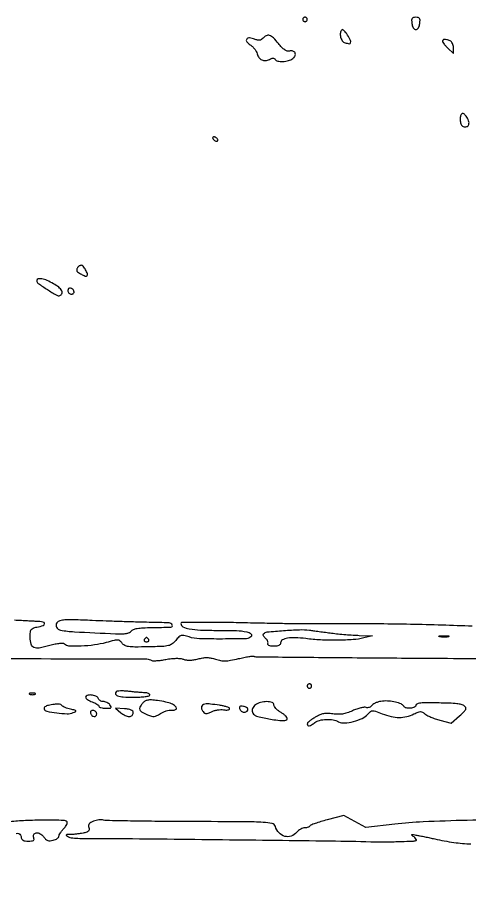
# Model space of a CAD drawing. Extents: x 0 to 5034, y 0 to 2560.
# Drawn here: x 4059.2 to 4263.3, y 2170.1 to 2560 of the extents above; entities that cross this region are included whole.
import ezdxf

# ---------------------------------------------------------------- set-up
doc = ezdxf.new("R2010")
doc.units = 0

msp = doc.modelspace()

# ---------------------------------------------------------------- linework, layer by layer
for points in [[(4188, 2559, 0.099038), (4188.076342, 2558.618362, 0.097945), (4188.29375, 2558.29375, 0.097945), (4188.618362, 2558.076342, 0.099038), (4189, 2558, 0.099038), (4189.381638, 2558.076342, 0.097945), (4189.70625, 2558.29375, 0.097945), (4189.923658, 2558.618362, 0.099038), (4190, 2559, 0.099038), (4189.923658, 2559.381638, 0.097945), (4189.70625, 2559.70625, 0.097945), (4189.381638, 2559.923658, 0.099038), (4189, 2560, 0.099038), (4188.618362, 2559.923658, 0.097945), (4188.29375, 2559.70625, 0.097945), (4188.076342, 2559.381638, 0.099038)], [(4237.183578, 2557.25, 0.045313), (4237.414852, 2556.138371, 0.072136), (4237.827559, 2555.26107, 0.093669), (4238.373791, 2554.698343, 0.154584), (4239, 2554.5, 0.154584), (4239.626209, 2554.698343, 0.093669), (4240.172441, 2555.26107, 0.072136), (4240.585148, 2556.138371, 0.045313), (4240.816422, 2557.25, 0.030541), (4240.893315, 2558.686008, 0.145046), (4240.656128, 2559.46475, 0.189807), (4240.07573, 2559.872056, 0.05926), (4239, 2560, 0.05926), (4237.92427, 2559.872056, 0.189807), (4237.343872, 2559.46475, 0.145046), (4237.106685, 2558.686008, 0.030541)], [(4205.663076, 2554.329743, 0.161638), (4204.96891, 2552.945724, 0.095572), (4205.055054, 2551.08148, 0.095708), (4205.827989, 2549.38529, 0.162677), (4207.075361, 2548.476082, 0.045401), (4208.893276, 2548.076062, 0.357504), (4209.573495, 2548.50332, 0.200115), (4209.496261, 2549.578014, 0.019909), (4208.216963, 2551.88363, 0.023723), (4207.444284, 2553.028173, 0.041448), (4206.686799, 2553.884716, 0.054975), (4206.045735, 2554.376122, 0.345199)], [(4170.044983, 2550.554202, -0.075829), (4169.328621, 2549.917358, -0.113905), (4168.545851, 2549.632952, -0.088862), (4167.576092, 2549.686916, -0.03263), (4166.259699, 2550.091362, 0.061436), (4163.947968, 2550.658562, 0.264174), (4162.690594, 2550.128938, 0.348582), (4162.70825, 2548.96993, 0.076323), (4164.2979, 2547.540464, -0.046797), (4165.302467, 2546.738746, -0.03566), (4166.244095, 2545.691653, -0.036563), (4166.990469, 2544.572167, -0.06736), (4167.39617, 2543.557667, 0.092906), (4168.204433, 2541.80079, 0.13274), (4169.520714, 2540.713545, 0.134322), (4171.193081, 2540.444672, 0.096236), (4173.011754, 2541.00629, -0.037655), (4173.870517, 2541.385803, -0.085782), (4174.566947, 2541.505137, -0.122215), (4175.105303, 2541.370727, -0.133111), (4175.498329, 2541.002704, 0.212495), (4176.674965, 2540.200381, 0.055825), (4179.005588, 2540.041271, 0.054325), (4181.53868, 2540.429069, 0.092996), (4183.461646, 2541.348296, 0.121418), (4184.50547, 2542.59319, 0.222686), (4184.528669, 2543.889323, 0.229775), (4183.554745, 2544.707589, 0.126374), (4181.963272, 2544.700646, -0.14404), (4180.967719, 2544.730854, -0.072293), (4179.830765, 2545.295261, -0.050408), (4178.530788, 2546.403268, -0.021822), (4177.029008, 2548.113528, 0.026874), (4174.739157, 2550.66875, 0.113023), (4173.006244, 2551.758312, 0.195692), (4171.506932, 2551.682832, 0.110768)], [(4251, 2549.174314, 0.148512), (4251.136976, 2548.723325, 0.019347), (4251.734375, 2547.901264, 0.021145), (4252.542642, 2546.959761, 0.016233), (4253.5, 2546), (4256, 2543.651372), (4256, 2546.218697, 0.056782), (4255.882668, 2547.248551, 0.058921), (4255.536862, 2548.212048, 0.065327), (4255.02544, 2548.971326, 0.120873), (4254.418213, 2549.393011, 0.027984), (4252.953108, 2549.863057, 0.079767), (4251.890038, 2549.964679, 0.157329), (4251.254947, 2549.713961, 0.224329)], [(4259.722552, 2516.389218, 0.157396), (4259.084222, 2515.142376, 0.06995), (4259.044503, 2513.274825, 0.071873), (4259.511562, 2511.532487, 0.202445), (4260.402234, 2510.67589, 0.161566), (4261.968379, 2510.603728, 0.261208), (4262.887067, 2511.522271, 0.156472), (4262.823295, 2513.295466, 0.07137), (4261.722552, 2515.364755, 0.045094), (4261.180526, 2515.980887, 0.071568), (4260.608104, 2516.386335, 0.100921), (4260.097092, 2516.528986, 0.217449)], [(4147.5, 2505, 0.064269), (4147.810561, 2504.617474, 0.051777), (4148.230237, 2504.29375, 0.053414), (4148.689814, 2504.073533, 0.085235), (4149.118034, 2504, 0.117858), (4149.449529, 2504.079239, 0.186277), (4149.642737, 2504.29375, 0.154201), (4149.661825, 2504.617617, 0.076764), (4149.5, 2505, 0.064269), (4149.189439, 2505.382526, 0.051777), (4148.769763, 2505.70625, 0.053414), (4148.310186, 2505.926467, 0.085235), (4147.881966, 2506, 0.117858), (4147.550471, 2505.920761, 0.186277), (4147.357263, 2505.70625, 0.154201), (4147.338175, 2505.382383, 0.076764)], [(4086.666667, 2447.333333, 0.051406), (4086.411474, 2447.019481, 0.038232), (4086.195833, 2446.628044, 0.039038), (4086.048289, 2446.222672, 0.067862), (4086, 2445.868517, 0.238108), (4086.423155, 2445.030318, 0.034545), (4088.086092, 2443.972128, 0.033927), (4089.858516, 2443.159642, 0.294983), (4090.666667, 2443.333333, 0.294983), (4090.840358, 2444.141484, 0.033927), (4090.027872, 2445.913908, 0.034545), (4088.969682, 2447.576845, 0.238108), (4088.131483, 2448, 0.067862), (4087.777328, 2447.951711, 0.039038), (4087.371956, 2447.804167, 0.038232), (4086.980519, 2447.588526, 0.051406)], [(4068, 2441.094236, 0.242679), (4068.635996, 2439.861046, 0.010743), (4072.7414, 2437.070408, 0.011312), (4076.951259, 2434.472509, 0.216287), (4078.447743, 2434.315914, 0.229357), (4079.346276, 2435.191853, 0.215233), (4079.247561, 2436.474966, 0.099462), (4077.896937, 2438.081574, 0.039563), (4075.5, 2439.701734, 0.027279), (4072.613704, 2441.134473, 0.055717), (4070.197233, 2441.86848, 0.100494), (4068.600631, 2441.841753, 0.351978)], [(4082, 2436.583333, 0.099038), (4082.120875, 2435.979073, 0.097945), (4082.465104, 2435.465104, 0.097945), (4082.979073, 2435.120875, 0.099038), (4083.583333, 2435, 0.077096), (4084.158616, 2435.089234, 0.119977), (4084.585286, 2435.348828, 0.144529), (4084.795817, 2435.735738, 0.134046), (4084.770833, 2436.1875, 0.113253), (4084.122932, 2437.250696, 0.165501), (4083.153639, 2437.742973, 0.244413), (4082.346973, 2437.459866, 0.190724)], [(4077.062293, 2286.575058, 0.308661), (4076.876721, 2284.605812, 0.224033), (4078.718434, 2283.276483, 0.033066), (4084.942376, 2282.536702, 0.002054), (4103.5, 2281.643572, 0.013644), (4106.401979, 2281.595113, 0.039879), (4108.394238, 2281.775512, 0.060987), (4109.756872, 2282.184873, 0.129052), (4110.614727, 2282.864998, -0.145293), (4111.567939, 2283.572439, -0.045022), (4113.312006, 2284.036247, -0.029904), (4115.928762, 2284.325644, -0.009599), (4119.836933, 2284.447452, 0.006049), (4128.531865, 2284.656657, 0.537506), (4129.09937, 2285.58594, 0.280058), (4127.687631, 2286.524066, 0.005618), (4118.741754, 2286.784926, -0.002391), (4113.40393, 2286.906098, -0.001137), (4106.534052, 2287.110557, -0.001127), (4099.353771, 2287.356806, -0.0016), (4092.969911, 2287.610613, 0.00317), (4084.623239, 2287.916217, 0.023821), (4080.670308, 2287.847531, 0.054018), (4078.400992, 2287.45112, 0.15042)], [(4201, 2281.922465, 0.007815), (4203.924528, 2281.583278, 0.004907), (4207.353125, 2281.273797, 0.004925), (4210.734526, 2281.035495, 0.008974), (4213.5, 2280.91772), (4219.5, 2280.770002), (4215.5, 2279.740023, -0.045708), (4210.789112, 2278.976554, -0.014328), (4203.639691, 2278.685691, -0.014709), (4195.987174, 2278.818932, -0.022167), (4189.345775, 2279.42599, 0.02319), (4184.610711, 2279.849036, 0.05318), (4181.041423, 2279.621996, 0.086118), (4178.781328, 2278.81846, 0.270682), (4178, 2277.480948, -0.158023), (4177.792275, 2276.840098, -0.12467), (4177.2295, 2276.370077, -0.079964), (4176.276409, 2276.087548, -0.03216), (4174.916667, 2276, -0.027417), (4173.591454, 2276.072721, -0.082521), (4172.722641, 2276.317208, -0.161473), (4172.298711, 2276.719456, -0.206981), (4172.254438, 2277.25, 0.124747), (4172.29786, 2277.814797, 0.069485), (4172.085897, 2278.475983, 0.062353), (4171.664481, 2279.128381, 0.059551), (4171.089343, 2279.668239, -0.057766), (4170.543732, 2280.176743, -0.085858), (4170.212161, 2280.737638, -0.113398), (4170.140314, 2281.259716, -0.175195), (4170.330618, 2281.668239, -0.174036), (4171.959713, 2282.441886, -0.005599), (4179.322451, 2283.088089, -0.011054), (4186.496849, 2283.477583, -0.041414), (4191, 2283.249295, 0.000284), (4192.782739, 2283.01103, 0.000096), (4195.38125, 2282.665745, 0.000095), (4198.254788, 2282.285033, 0.000109)], [(4116.5, 2279, 0.146489), (4116.397987, 2278.620597, 0.191582), (4116.538811, 2278.29375, 0.134005), (4116.925364, 2278.072951, 0.063222), (4117.5, 2278, 0.063222), (4118.074636, 2278.072951, 0.134005), (4118.461189, 2278.29375, 0.191582), (4118.602013, 2278.620597, 0.146489), (4118.5, 2279, 0.025622), (4118.235369, 2279.382847, 0.032351), (4117.951311, 2279.70625, 0.033983), (4117.686704, 2279.937141, 0.163822), (4117.5, 2280, 0.163822), (4117.313296, 2279.937141, 0.033983), (4117.048689, 2279.70625, 0.032351), (4116.764631, 2279.382847, 0.025622)], [(4253.761659, 2280.31292, -0.041951), (4252.934218, 2280.169017, -0.020826), (4251.869594, 2280.119272, -0.020511), (4250.754739, 2280.159391, -0.028254), (4249.761659, 2280.292739, -0.082665), (4249.319562, 2280.45659, -0.67161), (4249.339362, 2280.605813, -0.053901), (4250.071102, 2280.715166, -0.008901), (4251.5, 2280.747817, -0.009782), (4252.938425, 2280.726931, -0.038992), (4253.814362, 2280.62839, -0.417468), (4253.916221, 2280.476221, -0.285845)], [(4190, 2258, 0.099038), (4190.076342, 2257.618362, 0.097945), (4190.29375, 2257.29375, 0.097945), (4190.618362, 2257.076342, 0.099038), (4191, 2257, 0.099038), (4191.381638, 2257.076342, 0.097945), (4191.70625, 2257.29375, 0.097945), (4191.923658, 2257.618362, 0.099038), (4192, 2258, 0.099038), (4191.923658, 2258.381638, 0.097945), (4191.70625, 2258.70625, 0.097945), (4191.381638, 2258.923658, 0.099038), (4191, 2259, 0.099038), (4190.618362, 2258.923658, 0.097945), (4190.29375, 2258.70625, 0.097945), (4190.076342, 2258.381638, 0.099038)], [(4064.75, 2254.337719, 0.057986), (4065.320008, 2254.181385, 0.037979), (4066, 2254.12966, 0.037979), (4066.679992, 2254.181385, 0.057986), (4067.25, 2254.337719, 0.174857), (4067.459382, 2254.525001, 0.447206), (4067.398438, 2254.693942, 0.078554), (4066.89144, 2254.810911, 0.017491), (4066, 2254.842105, 0.017491), (4065.10856, 2254.810911, 0.078554), (4064.601562, 2254.693942, 0.447206), (4064.540618, 2254.525001, 0.174857)], [(4090, 2252.94798, 0.198429), (4090.196029, 2252.473476, 0.044284), (4090.88125, 2251.897786, 0.039463), (4091.851324, 2251.327637, 0.029269), (4093, 2250.850155, -0.025101), (4094.148936, 2250.383752, -0.035037), (4095.11875, 2249.846541, -0.037743), (4095.813953, 2249.316561, -0.214187), (4096, 2248.902175, 0.276089), (4096.207931, 2248.554315, 0.053052), (4096.917218, 2248.265014, 0.043016), (4097.926021, 2248.065458, 0.027335), (4099.122445, 2248, 0.012361), (4100.856187, 2248.042869, 0.15744), (4101.45753, 2248.270426, 0.362514), (4101.543887, 2248.693913, 0.049622), (4101, 2249.5, 0.060264), (4100.393169, 2250.074101, 0.043957), (4099.600693, 2250.559375, 0.044601), (4098.75359, 2250.890327, 0.070946), (4097.984544, 2251, -0.077417), (4097.264663, 2251.112134, -0.06504), (4096.564998, 2251.440625, -0.066762), (4095.990646, 2251.92653, -0.092486), (4095.638374, 2252.5, 0.212589), (4094.635978, 2253.502495, 0.071929), (4092.576555, 2253.96929, 0.082747), (4090.664878, 2253.804802, 0.342482)], [(4103.777186, 2255.461337, 0.291019), (4103.556566, 2254.411089, 0.230223), (4104.417088, 2253.595009, 0.063086), (4107.001584, 2253.123825, 0.013582), (4111.559017, 2253, 0.011639), (4114.510506, 2253.068713, 0.021763), (4116.889754, 2253.283598, 0.018695), (4118.668156, 2253.590659, 0.354422), (4119, 2254, 0.209223), (4118.832384, 2254.383032, 0.081268), (4118.339063, 2254.708803, 0.062001), (4117.611385, 2254.93199, 0.042499), (4116.75, 2255.008692, -0.015439), (4115.559201, 2255.050076, -0.004267), (4113.692187, 2255.188768, -0.004305), (4111.579296, 2255.382197, -0.004493), (4109.5, 2255.60951, 0.015141), (4107.532181, 2255.782326, 0.020804), (4105.756424, 2255.810236, 0.018077), (4104.317512, 2255.720857, 0.176593)], [(4073.192368, 2249.286715, 0.050658), (4072.337748, 2249.031662, 0.077199), (4071.677005, 2248.630776, 0.105252), (4071.30583, 2248.154125, 0.195559), (4071.274191, 2247.672897, 0.268223), (4072.461218, 2246.618923, 0.019055), (4076.996557, 2245.868942, 0.025061), (4081.630811, 2245.517627, 0.101315), (4084.4066, 2246.012388, 0.019358), (4085.56245, 2246.524463, 0.473257), (4085.632954, 2246.824238, 0.172147), (4085.210002, 2247.099403, 0.005743), (4083.229191, 2247.551395, -0.020279), (4081.93749, 2247.885917, -0.02469), (4080.761083, 2248.306472, -0.024411), (4079.825573, 2248.748625, -0.132491), (4079.420174, 2249.129162, 0.178988), (4078.765084, 2249.640734, 0.070989), (4077.621902, 2249.833479, 0.041563), (4075.870233, 2249.732146, 0.011984)], [(4115.615393, 2250.127507, 0.064922), (4114.500898, 2248.518912, 0.23098), (4114.473784, 2247.300184, 0.15907), (4115.475889, 2246.218552, 0.028845), (4117.972644, 2245.011331, 0.030438), (4119.707063, 2244.413677, 0.092964), (4120.942156, 2244.307705, 0.09212), (4122.138095, 2244.65617, 0.029553), (4123.744099, 2245.589263, -0.03897), (4124.964522, 2246.267951, -0.032471), (4126.351392, 2246.797429, -0.033671), (4127.691177, 2247.114616, -0.072332), (4128.75, 2247.136574, 0.04371), (4129.611595, 2247.105271, 0.068449), (4130.339063, 2247.243469, 0.095351), (4130.827162, 2247.519413, 0.21998), (4131, 2247.893251, 0.227603), (4130.466139, 2249.005289, 0.070347), (4128.824877, 2249.978369, 0.046234), (4126.176763, 2250.804222, 0.018946), (4122.463354, 2251.449359, 0.015061), (4119.663515, 2251.741615, 0.066239), (4118.009074, 2251.644887, 0.100114), (4116.792551, 2251.14448, 0.061433)], [(4142.472927, 2248.956195, 0.124941), (4142.313909, 2248.451058, 0.068085), (4142.365907, 2247.798987, 0.061085), (4142.60877, 2247.107039, 0.058355), (4143.014498, 2246.482531, 0.063887), (4143.75854, 2245.788728, 0.153634), (4144.46634, 2245.555749, 0.102792), (4145.366542, 2245.73052, 0.020159), (4146.868545, 2246.432022, -0.047772), (4148.089504, 2246.922208, -0.032232), (4149.554912, 2247.252773, -0.032484), (4151.027816, 2247.389375, -0.054157), (4152.267957, 2247.289109, 0.033073), (4153.314998, 2247.159922, 0.055776), (4154.197462, 2247.208327, 0.080093), (4154.797268, 2247.411152, 0.27807), (4155, 2247.747499, 0.285784), (4154.739869, 2248.165446, 0.030525), (4153.637126, 2248.626888, 0.030278), (4152.138374, 2249.049337, 0.019499), (4150.360429, 2249.364076, 0.005451), (4146.286843, 2249.877242, 0.041543), (4144.357081, 2249.937804, 0.1012), (4143.235869, 2249.647472, 0.141465)], [(4166.662134, 2249.543705, 0.117157), (4165.314885, 2247.9083, 0.215783), (4165.262849, 2246.218616, 0.172261), (4166.561442, 2244.783319, 0.075954), (4169.005286, 2243.911766, 0.005795), (4174.999391, 2242.824961, 0.027919), (4178.44276, 2242.437854, 0.055256), (4180.408874, 2242.544664, 0.368187), (4180.993677, 2243.238182, 0.15871), (4180.795455, 2243.836728, 0.039174), (4180.109819, 2244.629741, 0.036167), (4179.140092, 2245.458676, 0.029419), (4177.993677, 2246.20349, -0.036019), (4176.848055, 2246.969458, -0.041293), (4175.879393, 2247.860867, -0.04563), (4175.205485, 2248.74154, -0.141425), (4175, 2249.45349, 0.322307), (4174.191421, 2250.577544, 0.078359), (4171.802157, 2250.980839, 0.065426), (4168.922251, 2250.634031, 0.099816)], [(4224, 2251.209009, 0.037095), (4222.571969, 2250.970343, 0.035644), (4221.175051, 2250.521313, 0.037788), (4220.003729, 2249.944176, 0.096267), (4219.298044, 2249.318606, -0.073532), (4218.724915, 2248.76238, -0.068996), (4218.00326, 2248.381287, -0.07319), (4217.248401, 2248.226723, -0.105957), (4216.578121, 2248.331649, 0.126185), (4215.706766, 2248.43262, 0.024689), (4214.142242, 2248.139759, 0.02478), (4212.306184, 2247.603899, 0.020742), (4210.417382, 2246.86043, -0.023786), (4207.975682, 2245.91645, -0.040948), (4205.859143, 2245.399631, -0.043914), (4203.793241, 2245.255045, -0.032749), (4201.515687, 2245.445377, 0.028769), (4199.22185, 2245.655453, 0.055558), (4197.386201, 2245.513469, 0.056187), (4195.640356, 2244.972552, 0.030093), (4193.628381, 2243.943245, 0.017167), (4192.23857, 2243.057558, 0.024008), (4191.065837, 2242.166573, 0.021842), (4190.19327, 2241.367605, 0.198997), (4190, 2240.901224, 0.206398), (4190.267834, 2240.280034, 0.238862), (4190.879929, 2240.098908, 0.092662), (4191.93548, 2240.503509, 0.024187), (4193.44113, 2241.531803, -0.103451), (4195.576946, 2242.540938, -0.050221), (4198.582304, 2242.948732, -0.049579), (4201.695395, 2242.74744, -0.082121), (4204.182009, 2241.902592, 0.1422), (4206.828604, 2241.34156, 0.045206), (4210.845734, 2242.006199, 0.045537), (4214.793268, 2243.426288, 0.103784), (4217.315345, 2245.316523, -0.038955), (4218.55155, 2246.520334, -0.16757), (4219.498017, 2246.878962, -0.094706), (4220.75344, 2246.678027, -0.008081), (4223.815345, 2245.512499, 0.03789), (4227.804443, 2244.260418, 0.055805), (4231.448113, 2243.832526, 0.060589), (4234.863941, 2244.229252, 0.056582), (4238.170015, 2245.434928, -0.0169), (4240.028669, 2246.28497, -0.096307), (4241.087688, 2246.503091, -0.138459), (4241.96178, 2246.266756, -0.049122), (4243.01249, 2245.488697, 0.066935), (4243.994435, 2244.814179, 0.01802), (4245.714945, 2244.020558, 0.017916), (4247.75288, 2243.25272, 0.017675), (4249.849685, 2242.628948), (4255.004385, 2241.291836), (4258.752192, 2244.61578, 0.0113), (4260.737727, 2246.458576, 0.080691), (4261.51684, 2247.507118, 0.218551), (4261.553208, 2248.269502, 0.149426), (4261, 2248.954549, 0.080368), (4259.513266, 2249.644369, 0.042559), (4257.512215, 2250.02706, 0.018498), (4254.158631, 2250.251767, 0.002227), (4246.75, 2250.440424, 0.008053), (4242.972332, 2250.458927, 0.033685), (4240.707264, 2250.280631, 0.063828), (4239.406906, 2249.916008, 0.301119), (4239, 2249.301616, -0.309847), (4238.40498, 2248.433617, -0.074011), (4236.60457, 2248.028785, -0.068215), (4234.636853, 2248.15251, -0.207454), (4233.560855, 2248.901534, 0.158058), (4232.358504, 2249.921887, 0.038359), (4229.848126, 2250.735721, 0.038034), (4226.870716, 2251.218612, 0.044077)], [(4092.229167, 2245.8125, 0.113253), (4092.877068, 2244.749304, 0.165501), (4093.846361, 2244.257027, 0.244413), (4094.653027, 2244.540134, 0.190724), (4095, 2245.416667, 0.099038), (4094.879125, 2246.020927, 0.097945), (4094.534896, 2246.534896, 0.097945), (4094.020927, 2246.879125, 0.099038), (4093.416667, 2247, 0.077096), (4092.841384, 2246.910766, 0.119977), (4092.414714, 2246.651172, 0.144529), (4092.204183, 2246.264262, 0.134046)], [(4105.912652, 2245.971521, 0.063195), (4107.864324, 2244.69447, 0.115698), (4109.709027, 2244.276485, 0.190953), (4110.976445, 2244.789938, 0.204929), (4111.5, 2246.013695, 0.184036), (4111.242515, 2246.689554, 0.108023), (4110.532866, 2247.204351, 0.064046), (4109.312303, 2247.561227, 0.022693), (4107.5, 2247.763521), (4103.5, 2248.027042)], [(4159.630771, 2247.519811, 0.079248), (4159.975442, 2246.924165, 0.079137), (4160.488449, 2246.46496, 0.084419), (4161.086676, 2246.209399, 0.110926), (4161.678648, 2246.200908, 0.102907), (4162.899678, 2246.73407, 0.286056), (4163.246225, 2247.561151, 0.237754), (4162.659257, 2248.370791, 0.084088), (4161.254944, 2248.818903, 0.029964), (4160.158294, 2248.908138, 0.175759), (4159.619724, 2248.725658, 0.257903), (4159.441459, 2248.29363, 0.063321)]]:
    msp.add_lwpolyline(points, format="xyb", close=True)
for points in [[(3981.433438, 2270.615555, -0.000271), (4048.275112, 2270.456915, -0.000082), (4117.574335, 2270.243515, -0.138457), (4119.848945, 2269.593357, 0.14341), (4120.478842, 2269.419911, 0.013313), (4122.108747, 2269.489723, 0.016275), (4124.083869, 2269.691843, 0.012068), (4126.250714, 2270.03855, -0.017859), (4128.720405, 2270.40444, -0.025351), (4130.936245, 2270.539057, -0.029053), (4132.805024, 2270.449093, -0.064371), (4134.190061, 2270.117839, 0.058754), (4135.504851, 2269.787786, 0.038255), (4137.069988, 2269.706164, 0.033919), (4138.833044, 2269.869145, 0.025216), (4140.745605, 2270.27762, -0.026414), (4142.916998, 2270.735939, -0.043671), (4144.785339, 2270.863022, -0.044691), (4146.616759, 2270.663167, -0.029265), (4148.672049, 2270.124041, 0.034848), (4150.938035, 2269.556581, 0.050456), (4152.99428, 2269.40231, 0.038886), (4155.403351, 2269.652968, 0.0125), (4158.923501, 2270.390043, -0.008894), (4161.439656, 2270.93586, -0.012847), (4163.682948, 2271.321246, -0.008533), (4165.548754, 2271.560196, -0.167512), (4166.10564, 2271.434711, 0.136921), (4166.778685, 2271.240135, 0.000033), (4199.047299, 2270.942949, 0.000652), (4234.828908, 2270.662416, 0.000395), (4277.182139, 2270.419031, -0.000303)], [(4264.453601, 2285.021312, 0.001906), (4250.817247, 2285.497794, 0.002556), (4236.524872, 2285.869538, 0.002961), (4222.912866, 2286.073335, 0.002586), (4207.864834, 2286.131689, 0.001326), (4189, 2286.057231, -0.005845), (4186.604955, 2286.06942, -0.000297), (4178.817187, 2286.20472, -0.000475), (4169.560352, 2286.379831, -0.000344), (4159.25, 2286.591757, 0.002977), (4149.184443, 2286.745636, 0.004967), (4140.710938, 2286.740551, 0.000991), (4133.328108, 2286.648138, 0.409973), (4133, 2286.315238, 0.283708), (4133.928522, 2284.810549, 0.070597), (4136.793848, 2283.848082, 0.03714), (4141.789013, 2283.302187, 0.00936), (4149.973788, 2283.172144, -0.008837), (4158.069405, 2283.051991, -0.040544), (4162.732988, 2282.520116, -0.140336), (4164.597797, 2281.564743, -0.42394), (4164.618965, 2280.285631, -0.193247), (4162.552232, 2279.403022, -0.004452), (4151.699811, 2279.26283, -0.008349), (4141.336696, 2279.394301, -0.068365), (4136.68286, 2280.173537, 0.018824), (4134.329759, 2280.811557, 0.120114), (4133.102308, 2280.796885, 0.135667), (4132.091925, 2280.21741, 0.026462), (4130.68286, 2278.634872, -0.061602), (4129.066165, 2277.057197, -0.105336), (4127.367413, 2276.256967, -0.04792), (4124.675761, 2275.892544, -0.004793), (4118.178722, 2275.702654, -0.005085), (4112.249806, 2275.646548, -0.035643), (4109.367772, 2275.854305, -0.079904), (4107.658429, 2276.388103, -0.119074), (4106.464734, 2277.39188, 0.06943), (4105.459201, 2278.422215, 0.157392), (4104.446585, 2278.788089, 0.070508), (4102.907078, 2278.62384, 0.006621), (4099.220408, 2277.64188, -0.035171), (4094.024746, 2276.571135, -0.023903), (4088.006465, 2276.057563, -0.018332), (4082.500422, 2276.053865, -0.188318), (4080.45, 2276.940816, 0.1873), (4079.72992, 2277.253984, 0.034127), (4078.248697, 2277.212048, 0.029141), (4076.275845, 2276.904195, 0.014805), (4073.83696, 2276.300457, -0.022026), (4069.060093, 2275.190894, -0.146037), (4066.652651, 2275.446645, -0.234351), (4065.395821, 2276.89551, -0.063623), (4065, 2279.993615, -0.019227), (4065.091807, 2282.380151, -0.125194), (4065.473411, 2283.508979, -0.162373), (4066.30079, 2284.169572, -0.03863), (4068.020809, 2284.654162, 0.024492), (4070.907188, 2285.380026, 0.353233), (4071.460752, 2286.195544, 0.348883), (4070.78104, 2286.919171, 0.024304), (4067.809017, 2287.207542, -0.000606), (4065.767524, 2287.308348, -0.000291), (4063.150149, 2287.442299, -0.000289), (4060.420277, 2287.585183, -0.000414), (4058, 2287.715274, 0.012637)], [(4281.916514, 2197.731462, 0.004046), (4262.208852, 2197.387148, 0.004826), (4242.314335, 2196.68632, 0.016813), (4229.5, 2195.678486), (4216.5, 2194.214914), (4211.5, 2196.929732), (4206.5, 2199.644549), (4199, 2197.62523, 0.008276), (4196.101809, 2196.793229, 0.012426), (4193.605208, 2195.963218, 0.007333), (4191.565189, 2195.194235, 0.203275), (4191.166667, 2194.802955, -0.157188), (4190.903976, 2194.494417, -0.053113), (4190.365354, 2194.235868, -0.046586), (4189.66868, 2194.059235, -0.03882), (4188.906879, 2194, 0.082958), (4188.044997, 2193.856009, 0.042895), (4187.043288, 2193.4125, 0.0411), (4186.065499, 2192.765294, 0.049), (4185.267972, 2192, -0.130764), (4182.747787, 2190.266045, -0.153948), (4179.864062, 2190.159027, -0.142607), (4177.279317, 2191.749831, -0.107524), (4175.608984, 2194.656621, 0.270631), (4174.202748, 2195.927459, 0.037407), (4170.138548, 2196.46494, 0.012707), (4161.996488, 2196.719813, 0.000755), (4137.367221, 2196.827453, -0.001375), (4122.833498, 2196.908971, -0.002139), (4110.305046, 2197.067279, -0.000608), (4099.406087, 2197.264874, -0.072122), (4098.02225, 2197.492938, 0.072096), (4097.157792, 2197.635452, 0.031039), (4095.987705, 2197.585563, 0.029908), (4094.727459, 2197.376407, 0.034779), (4093.56494, 2197.02469, 0.03589), (4092.299742, 2196.436661, 0.109204), (4091.593846, 2195.812067, 0.147584), (4091.334064, 2195.067818, 0.087752), (4091.458919, 2194.129436, -0.086293), (4091.589182, 2193.171632, -0.192322), (4091.296316, 2192.510484, -0.119411), (4090.492874, 2192.033117, -0.02526), (4088.90106, 2191.630212, -0.012407), (4087.503171, 2191.386535, -0.008474), (4085.90453, 2191.176192, -0.008545), (4084.355462, 2191.025791, -0.017031), (4083.125, 2190.969591, 0.007095), (4081.60699, 2190.93046, 0.212218), (4081.271179, 2190.764838, 0.444908), (4081.307926, 2190.509349, 0.015831), (4082.250618, 2189.919555, 0.105925), (4083.438388, 2189.530756, 0.010088), (4086.497748, 2189.269762, 0.012519), (4090.197484, 2189.122092, 0.009552), (4094.250618, 2189.139309, -0.008504), (4104.948988, 2189.207174, -0.000202), (4154.876614, 2188.654509, -0.000339), (4202.813052, 2188.071987, -0.004222), (4221, 2187.685038, 0.008203), (4222.864314, 2187.66022, 0.002211), (4225.821875, 2187.682445, 0.002238), (4229.18047, 2187.737569, 0.002317), (4232.5, 2187.822304, 0.003213), (4237.491004, 2188.00496, 0.062839), (4239.006767, 2188.262844, 0.474125), (4239.220747, 2188.781496, 0.102702), (4238.5, 2189.639177, -0.005828), (4237.211187, 2190.679056, -0.437445), (4237.197849, 2190.919103, -0.246596), (4237.502805, 2191.019496, -0.003361), (4239.5, 2190.672065, -0.004643), (4240.994283, 2190.387405, -0.001732), (4243.0875, 2189.960923, -0.001716), (4245.365842, 2189.480335, -0.002077), (4247.5, 2189.01322, 0.01881), (4256.17859, 2187.4159, 0.027844), (4263.883589, 2186.730456, 0.031822)], [(4058.611686, 2191.502327, -0.156146), (4059.875795, 2191.470982, -0.197429), (4060.69729, 2190.744017, -0.114629), (4061, 2189.440983, 0.167171), (4061.212159, 2188.824159, 0.119053), (4061.78904, 2188.365947, 0.076596), (4062.754035, 2188.087029, 0.03213), (4064.106989, 2188, 0.021701), (4065.639712, 2188.066556, 0.115938), (4066.42963, 2188.326257, 0.237736), (4066.726363, 2188.804315, 0.11427), (4066.623848, 2189.537854, -0.200943), (4066.667135, 2190.970898, -0.264838), (4067.706028, 2191.722348, -0.156568), (4069.44322, 2191.366224, -0.103299), (4070.990127, 2190.013089, 0.042498), (4071.977595, 2188.912315, 0.099422), (4072.912542, 2188.330743, 0.103248), (4073.976473, 2188.167216, 0.048199), (4075.362168, 2188.37605, 0.039158), (4076.371777, 2188.715314, 0.050968), (4077.225137, 2189.186284, 0.060742), (4077.813247, 2189.709935, 0.182481), (4078, 2190.204601, -0.11345), (4078.13735, 2190.802144, -0.026559), (4078.637617, 2191.707151, -0.02604), (4079.339745, 2192.711431, -0.022998), (4080.17061, 2193.681606, 0.030273), (4080.949974, 2194.618891, 0.0464), (4081.493012, 2195.523993, 0.058129), (4081.751503, 2196.274881, 0.255558), (4081.624315, 2196.709019, 0.194565), (4080.07887, 2197.36437, 0.003968), (4071.476608, 2197.440103, 0.010122), (4062.830525, 2197.272547, 0.018822), (4055.840052, 2196.731376, -0.010053)]]:
    msp.add_lwpolyline(points, format="xyb")

doc.saveas('drawing.dxf')
